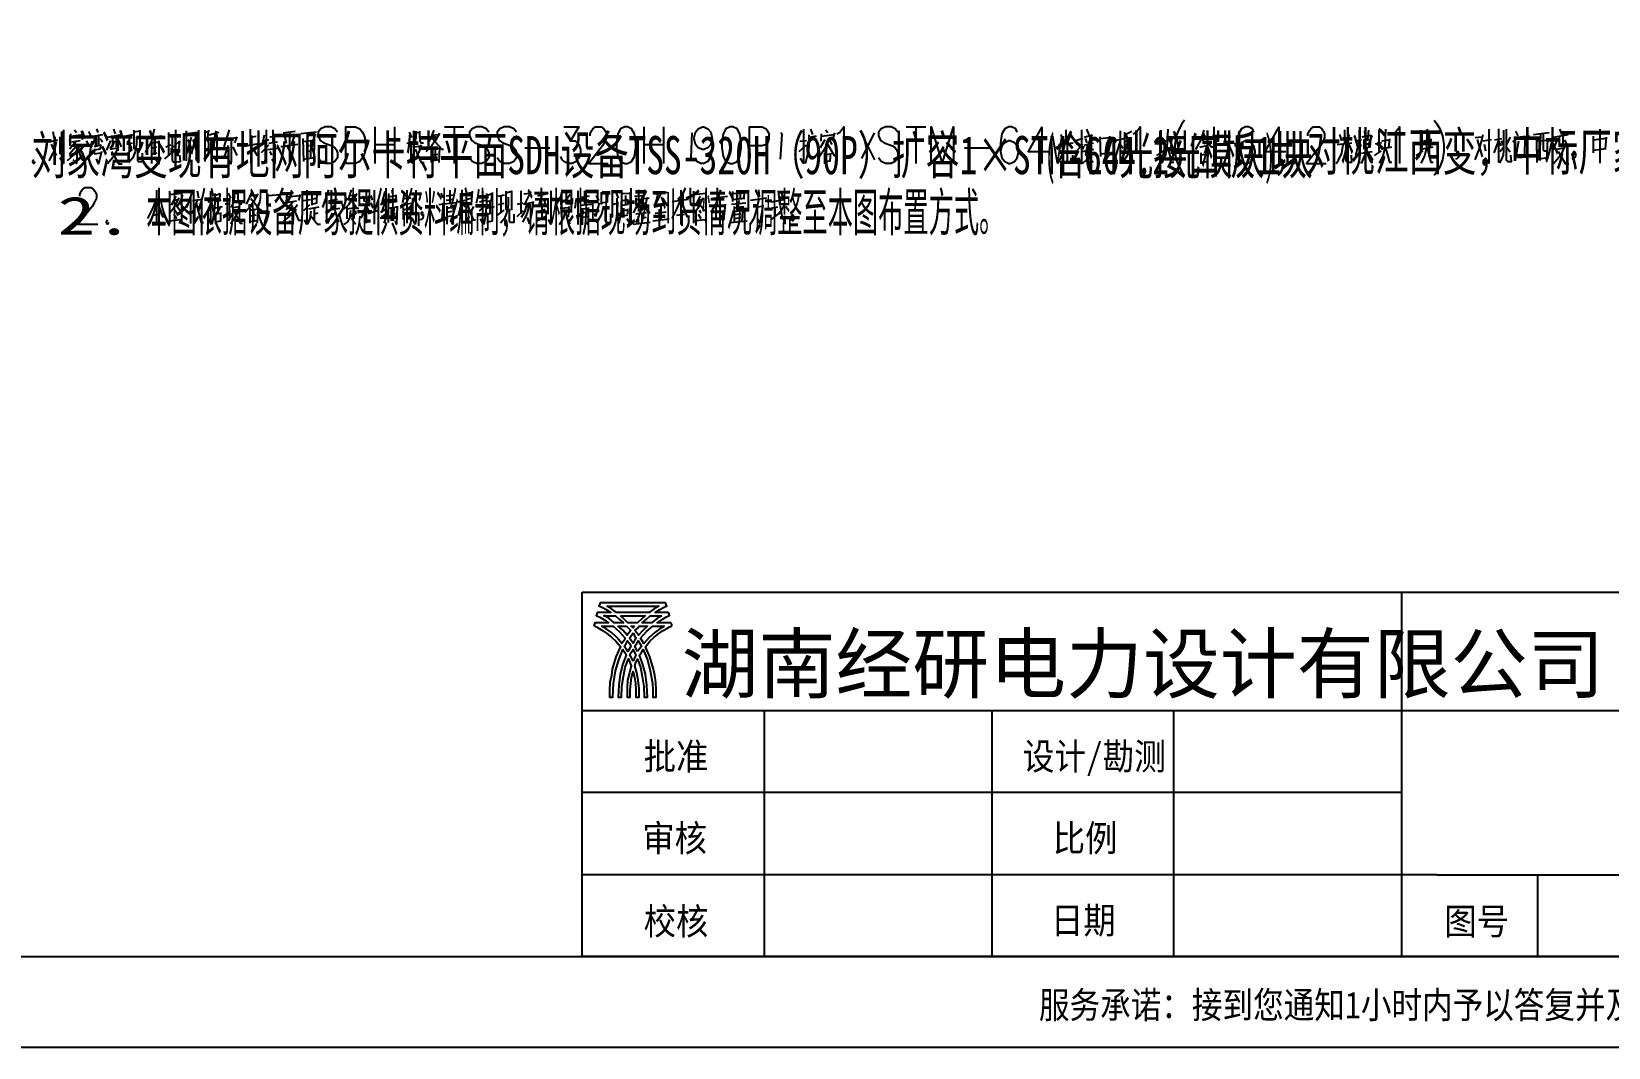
# Model space of a CAD drawing. Header units: metres. Extents: x 17 to 1264, y 17 to 859.
# Drawn here: x 497.3 to 988.5, y 16.9 to 333.4 of the extents above; entities that cross this region are included whole.
import ezdxf

# ---------------------------------------------------------------- set-up
doc = ezdxf.new("R2010")
doc.units = ezdxf.units.M
for name, color, linetype in [('LINES', 7, 'Continuous'), ('POLYLINES', 4, 'Continuous'), ('RECTS', 7, 'Continuous'), ('TEXTS', 3, 'Continuous')]:
    doc.layers.add(name, color=color, linetype=linetype)

msp = doc.modelspace()

# ---------------------------------------------------------------- linework, layer by layer
at = {"layer": 'LINES'}
for p, q in [((502.7, 299.09), (505.58, 299.66)), ((503.99, 302.26), (504.28, 300.53)), ((506.15, 300.67), (506.15, 295.2)), ((509.47, 301.54), (509.18, 299.23)), ((509.47, 300.82), (513.5, 301.39)), ((510.76, 302.83), (511.34, 301.97)), ((513.5, 301.54), (513.07, 299.66)), ((515.08, 302.26), (515.8, 300.82)), ((517.1, 300.1), (516.38, 298.22)), ((516.52, 300.82), (519.55, 301.39)), ((517.53, 303.12), (517.96, 301.97)), ((517.53, 298.37), (517.53, 300.96)), ((518.25, 301.1), (518.25, 298.37)), ((518.68, 300.1), (519.4, 299.09)), ((520.99, 300.53), (525.45, 301.39)), ((522.57, 300.67), (522.57, 297.5)), ((522.86, 302.98), (523.43, 301.54)), ((523.72, 300.96), (523.72, 297.5)), ((524.3, 299.66), (525.31, 297.5)), ((526.89, 300.96), (528.91, 301.39)), ((527.9, 295.92), (527.9, 301.25)), ((529.19, 302.69), (529.19, 296.78)), ((531.21, 302.4), (529.19, 302.11)), ((531.21, 296.78), (531.21, 302.69)), ((533.08, 300.24), (537.98, 300.96)), ((539.99, 301.97), (539.99, 294.77)), ((542.15, 302.83), (542.15, 294.19)), ((545.47, 302.54), (545.47, 293.18)), ((545.47, 301.68), (549.35, 302.11)), ((547.05, 300.53), (545.75, 295.49)), ((546.04, 299.81), (547.19, 296.78)), ((548.49, 300.82), (547.05, 295.2)), ((547.63, 299.81), (548.78, 296.06)), ((551.37, 302.69), (551.37, 292.9)), ((551.37, 302.11), (552.52, 302.26)), ((552.67, 301.25), (555.69, 302.11)), ((553.24, 299.95), (553.24, 296.21)), ((554.25, 299.81), (554.11, 297.36)), ((558.86, 302.83), (557.27, 297.5)), ((558.14, 299.95), (561.16, 300.38)), ((561.31, 300.67), (560.59, 298.8)), ((565.48, 302.98), (565.48, 298.08)), ((565.48, 300.53), (567.35, 300.82)), ((569.8, 301.1), (569.23, 298.08)), ((569.66, 299.38), (571.24, 299.81)), ((570.38, 302.83), (570.38, 292.32)), ((571.53, 300.67), (573.69, 300.96)), ((572.54, 302.83), (572.54, 298.8)), ((575.71, 301.82), (579.45, 302.4)), ((576.28, 300.67), (576.71, 298.66)), ((577.72, 302.11), (577.72, 292.46)), ((578.44, 298.37), (579.31, 301.1)), ((586.07, 302.11), (581.18, 301.54)), ((581.9, 300.1), (582.04, 292.9)), ((583.34, 299.38), (583.63, 301.97)), ((585.35, 292.9), (585.5, 300.1)), ((604.36, 292.32), (604.36, 303.7)), ((610.41, 303.7), (610.41, 292.32)), ((615.02, 302.11), (615.74, 300.38)), ((617.03, 302.4), (617.03, 300.24)), ((617.03, 301.82), (618.19, 302.11)), ((621.79, 300.67), (620.78, 298.66)), ((622.65, 302.69), (621.79, 300.67)), ((621.93, 301.1), (624.23, 301.39)), ((625.96, 303.7), (632.01, 303.7)), ((628.99, 303.7), (628.99, 292.32)), ((688.17, 292.32), (688.17, 303.7)), ((694.22, 303.7), (694.22, 292.32)), ((741.74, 300.82), (739.43, 300.38)), ((740.01, 302.98), (740.59, 301.39)), ((744.47, 299.66), (743.03, 297.22)), ((743.32, 301.54), (743.18, 299.23)), ((743.32, 300.82), (747.35, 301.39)), ((744.62, 302.83), (745.34, 301.97)), ((745.77, 299.66), (746.63, 298.22)), ((747.5, 301.82), (746.92, 299.95)), ((755.99, 293.9), (759.88, 301.82)), ((755.99, 301.39), (759.88, 293.47)), ((769.82, 303.7), (775.87, 303.7)), ((772.84, 303.7), (772.84, 292.32)), ((812.01, 303.7), (812.01, 292.32)), ((818.63, 299.38), (818.06, 301.39)), ((819.5, 302.83), (819.5, 298.37)), ((820.07, 298.8), (821.08, 301.39)), ((824.83, 300.1), (822.95, 299.52)), ((825.26, 300.53), (827.85, 301.25)), ((826.12, 298.8), (825.69, 300.1)), ((825.98, 302.98), (826.7, 301.25)), ((827.13, 300.96), (826.84, 298.37)), ((830.15, 300.67), (830.3, 294.48)), ((830.15, 300.1), (833.18, 300.38)), ((832.89, 295.63), (833.18, 300.82)), ((837.5, 299.95), (835.34, 299.52)), ((836.49, 302.54), (836.49, 292.18)), ((837.79, 301.25), (840.09, 302.4)), ((849.16, 302.69), (849.16, 295.78)), ((850.17, 299.38), (852.33, 299.66)), ((852.47, 299.95), (852.19, 297.36)), ((862.12, 299.66), (862.84, 298.37)), ((862.27, 301.68), (864.71, 297.5)), ((885.88, 303.7), (885.88, 292.32)), ((905.47, 299.38), (904.89, 301.39)), ((906.33, 302.83), (906.33, 298.37)), ((906.91, 298.8), (907.91, 301.39)), ((909.79, 299.23), (911.66, 299.81)), ((910.94, 302.69), (910.94, 292.46)), ((911.8, 300.67), (914.68, 301.1)), ((912.38, 299.38), (914.25, 299.81)), ((912.38, 299.81), (912.38, 296.78)), ((912.52, 302.54), (912.81, 299.81)), ((913.82, 302.69), (913.53, 299.81)), ((914.39, 300.1), (914.25, 297.5)), ((916.99, 302.69), (916.99, 295.78)), ((917.99, 299.38), (920.15, 299.66)), ((920.3, 299.95), (920.01, 297.36)), ((929.95, 302.69), (929.95, 295.78)), ((930.95, 299.38), (933.11, 299.66)), ((933.26, 299.95), (932.97, 297.36)), ((947.08, 300.38), (949.1, 300.67)), ((947.66, 299.81), (949.24, 294.34)), ((949.39, 299.38), (952.12, 299.81)), ((953.13, 299.66), (955.29, 300.1)), ((954.28, 303.12), (954.28, 292.61)), ((955.87, 302.69), (955.87, 296.21)), ((957.88, 300.53), (956.73, 298.08)), ((959.61, 302.4), (960.33, 300.96)), ((961.05, 300.67), (963.93, 300.96)), ((962.49, 300.67), (962.35, 294.34)), ((965.23, 301.39), (970.12, 301.97)), ((966.09, 299.81), (966.23, 292.61)), ((969.4, 292.9), (969.69, 299.95)), ((971.56, 300.53), (976.03, 301.39)), ((973.15, 300.67), (973.15, 297.5)), ((973.29, 302.98), (973.87, 301.54)), ((974.3, 300.96), (974.3, 297.5)), ((974.87, 299.66), (975.88, 297.5)), ((983.8, 300.82), (983.8, 295.63)), ((983.8, 299.66), (987.83, 300.24)), ((985.82, 302.98), (985.82, 292.46)), ((987.83, 300.53), (987.55, 296.93)), ((503.99, 295.49), (502.7, 293.18)), ((503.42, 298.37), (505, 294.77)), ((511.48, 299.38), (509.18, 296.78)), ((511.19, 297.5), (509.18, 295.2)), ((509.9, 299.09), (512.49, 299.52)), ((510.76, 298.51), (511.48, 296.93)), ((511.48, 296.64), (512.78, 298.37)), ((514.36, 299.38), (515.23, 297.94)), ((514.79, 294.77), (515.23, 293.76)), ((515.23, 293.47), (516.23, 299.38)), ((516.81, 297.65), (518.83, 298.08)), ((516.95, 296.93), (516.81, 295.34)), ((516.81, 295.34), (518.97, 295.63)), ((518.83, 296.78), (516.95, 296.5)), ((518.83, 298.22), (518.68, 296.78)), ((521.99, 299.52), (520.7, 296.5)), ((521.85, 296.78), (524.01, 297.22)), ((526.75, 295.06), (528.76, 296.64)), ((527.03, 298.37), (528.76, 298.8)), ((534.67, 299.23), (534.67, 292.32)), ((534.67, 298.8), (536.97, 299.09)), ((534.67, 297.07), (536.39, 297.5)), ((536.39, 295.49), (534.67, 295.2)), ((538.84, 293.76), (541, 295.63)), ((539.13, 297.5), (540.71, 298.08)), ((540.71, 296.78), (543.45, 299.23)), ((552.09, 296.06), (551.8, 297.07)), ((553.24, 299.09), (554.25, 299.38)), ((553.24, 297.07), (554.25, 297.36)), ((558.57, 297.94), (557.27, 294.05)), ((560.01, 297.5), (561.31, 294.77)), ((562.89, 297.65), (568.22, 298.51)), ((565.63, 298.08), (565.63, 292.32)), ((566.35, 296.93), (567.64, 294.77)), ((568.94, 295.78), (571.24, 298.08)), ((570.95, 296.64), (574.27, 297.07)), ((571.24, 298.66), (573.98, 299.09)), ((571.53, 296.06), (572.11, 294.91)), ((580.31, 298.22), (574.99, 297.5)), ((585.5, 299.52), (581.9, 299.09)), ((583.05, 299.23), (583.05, 293.9)), ((583.91, 297.94), (583.05, 297.65)), ((583.05, 296.06), (583.91, 296.21)), ((584.35, 299.38), (584.2, 294.05)), ((604.36, 298.22), (610.41, 298.22)), ((615.59, 298.8), (614.3, 298.51)), ((616.46, 295.63), (615.16, 293.33)), ((615.59, 294.19), (615.59, 299.23)), ((616.6, 297.5), (618.47, 297.79)), ((618.76, 298.08), (617.9, 295.49)), ((621.79, 297.22), (621.79, 292.61)), ((621.79, 296.78), (624.38, 297.07)), ((622.07, 294.91), (623.95, 295.2)), ((623.08, 296.78), (623.08, 293.47)), ((624.38, 297.36), (624.23, 292.61)), ((651.02, 297.22), (658.79, 297.22)), ((688.17, 298.22), (694.22, 298.22)), ((736.41, 296.06), (738.71, 298.08)), ((736.7, 299.23), (738.71, 299.52)), ((744.33, 295.49), (744.33, 292.18)), ((744.33, 295.06), (746.2, 295.34)), ((746.2, 295.49), (746.06, 293.04)), ((787.96, 297.22), (795.74, 297.22)), ((821.8, 298.66), (817.19, 298.08)), ((821.95, 292.61), (821.66, 294.91)), ((822.95, 296.21), (824.83, 298.37)), ((824.68, 296.06), (828.28, 296.78)), ((827.99, 298.66), (825.11, 297.94)), ((826.27, 298.08), (825.69, 294.91)), ((826.55, 294.34), (825.69, 294.91)), ((827.13, 296.5), (826.55, 294.19)), ((830.3, 295.34), (833.18, 295.63)), ((836.49, 299.38), (835.05, 294.77)), ((836.49, 298.37), (837.35, 297.07)), ((838.22, 299.23), (839.8, 299.52)), ((847.87, 294.77), (850.03, 296.21)), ((850.03, 298.8), (848.01, 298.37)), ((850.03, 296.93), (853.19, 297.5)), ((861.26, 297.36), (863.42, 297.94)), ((861.55, 295.63), (861.55, 292.18)), ((861.55, 295.06), (863.71, 295.34)), ((863.56, 298.08), (862.7, 295.49)), ((863.85, 295.78), (863.56, 293.04)), ((864.71, 297.5), (865.29, 297.5)), ((908.63, 298.66), (904.03, 298.08)), ((908.63, 292.61), (908.49, 294.91)), ((910.94, 299.38), (909.79, 294.77)), ((910.94, 298.8), (911.51, 297.65)), ((911.66, 295.49), (914.97, 296.06)), ((912.38, 298.22), (913.82, 298.51)), ((912.38, 297.22), (914.39, 297.5)), ((913.24, 295.49), (914.54, 292.75)), ((915.69, 294.77), (917.85, 296.21)), ((917.85, 298.8), (915.83, 298.37)), ((917.71, 296.93), (921.02, 297.5)), ((928.65, 294.77), (930.81, 296.21)), ((930.81, 298.8), (928.79, 298.37)), ((930.67, 296.93), (933.98, 297.5)), ((941.75, 295.49), (941.47, 295.49)), ((949.82, 298.37), (950.25, 296.21)), ((954.28, 299.52), (952.84, 295.63)), ((954.28, 299.23), (955.15, 297.79)), ((954.71, 296.06), (955.87, 297.36)), ((955.15, 299.38), (955.72, 298.08)), ((956.73, 297.5), (957.88, 295.92)), ((959.75, 298.08), (958.75, 299.38)), ((959.61, 293.76), (959.32, 294.77)), ((959.61, 293.47), (960.62, 299.38)), ((969.69, 299.52), (966.09, 299.23)), ((972.43, 299.52), (971.27, 296.5)), ((972.43, 296.78), (974.59, 297.22)), ((978.04, 295.49), (977.75, 295.49)), ((987.83, 296.93), (983.8, 296.35)), ((582.04, 293.62), (585.35, 294.19)), ((624.23, 293.47), (621.79, 293.04)), ((746.2, 293.04), (744.33, 292.9)), ((826.55, 294.34), (827.99, 292.75)), ((861.55, 292.75), (863.71, 292.9)), ((914.54, 292.75), (915.11, 292.75)), ((960.33, 294.19), (964.22, 294.48)), ((533.8, 280.51), (538.7, 281.23)), ((536.25, 283.97), (536.25, 273.31)), ((540.28, 283.68), (540.28, 273.74)), ((540.28, 283.54), (540.28, 274.18)), ((544.17, 282.96), (540.28, 282.53)), ((542.3, 282.1), (540.86, 279.36)), ((541.72, 280.94), (543.02, 281.09)), ((544.17, 274.32), (544.17, 283.54)), ((547.48, 283.82), (545.61, 278.64)), ((546.91, 281.66), (546.91, 273.6)), ((547.48, 280.8), (550.65, 281.23)), ((548.92, 283.82), (549.35, 281.66)), ((552.23, 280.37), (554.11, 280.94)), ((556.12, 282.82), (554.39, 282.24)), ((556.27, 280.8), (554.39, 280.37)), ((555.4, 280.51), (555.4, 276.48)), ((555.98, 280.8), (556.12, 282.96)), ((558.57, 283.1), (559.29, 281.52)), ((559, 275.33), (559, 280.37)), ((560.44, 283.54), (560.44, 281.38)), ((560.44, 282.96), (561.59, 283.1)), ((565.19, 281.81), (564.19, 279.65)), ((566.06, 283.68), (565.19, 281.81)), ((565.34, 282.24), (567.64, 282.53)), ((570.81, 282.38), (575.13, 282.67)), ((576.86, 282.67), (576.71, 280.37)), ((578.87, 280.37), (576.71, 277.92)), ((576.86, 281.95), (580.89, 282.38)), ((577.29, 280.22), (579.88, 280.66)), ((578.15, 283.97), (578.87, 282.96)), ((581.03, 282.67), (580.46, 280.8)), ((582.04, 280.8), (584.2, 281.09)), ((584.63, 283.39), (584.63, 279.36)), ((586.36, 283.1), (584.63, 282.82)), ((584.63, 281.23), (585.93, 281.52)), ((584.63, 279.65), (586.36, 280.08)), ((586.22, 280.08), (586.36, 283.39)), ((589.82, 284.11), (587.95, 278.64)), ((589.24, 281.81), (589.24, 273.6)), ((589.96, 280.66), (592.7, 281.23)), ((590.68, 283.97), (590.68, 277.92)), ((591.98, 278.21), (592.12, 283.97)), ((594.57, 283.25), (595.29, 281.66)), ((596.59, 282.38), (598.6, 282.67)), ((597.59, 282.38), (597.02, 280.94)), ((597.88, 281.09), (598.75, 282.96)), ((600.62, 282.24), (600.91, 280.37)), ((601.63, 283.82), (601.63, 273.74)), ((602.49, 282.38), (601.91, 279.65)), ((603.07, 282.38), (603.5, 280.94)), ((603.07, 280.08), (603.64, 278.35)), ((604.22, 273.46), (604.22, 283.97)), ((606.09, 279.5), (607.39, 280.08)), ((607.39, 283.54), (606.38, 279.65)), ((607.67, 280.94), (606.38, 277.2)), ((608.54, 281.95), (610.7, 282.38)), ((610.84, 280.37), (608.54, 280.08)), ((609.55, 284.11), (609.83, 282.96)), ((610.84, 282.53), (610.7, 280.37)), ((613.43, 282.96), (612.86, 280.08)), ((613.29, 281.38), (615.45, 281.66)), ((614.3, 283.97), (614.3, 273.74)), ((616.03, 281.52), (616.03, 276.48)), ((624.81, 283.1), (625.53, 281.66)), ((625.53, 280.08), (625.1, 274.9)), ((629.56, 280.08), (625.96, 279.65)), ((626.54, 282.24), (628.99, 282.53)), ((626.54, 280.94), (628.84, 281.23)), ((627.69, 283.97), (627.69, 279.79)), ((630.28, 280.37), (632.44, 280.94)), ((631.43, 280.51), (630.28, 276.05)), ((631.43, 284.11), (631.43, 273.6)), ((632.73, 283.68), (632.73, 274.46)), ((632.73, 282.96), (634.46, 283.25)), ((632.73, 281.09), (634.03, 281.52)), ((634.6, 283.68), (634.31, 279.65)), ((636.91, 280.37), (638.78, 280.94)), ((640.79, 282.82), (639.07, 282.24)), ((640.94, 280.8), (639.07, 280.37)), ((640.07, 280.51), (640.07, 276.48)), ((640.65, 280.8), (640.79, 282.96)), ((642.67, 282.1), (644.68, 282.53)), ((643.67, 277.06), (643.67, 282.38)), ((645.11, 283.68), (645.11, 277.78)), ((646.99, 283.54), (645.11, 283.1)), ((646.99, 277.78), (646.99, 283.82)), ((648.71, 279.65), (650.44, 280.08)), ((649.72, 283.82), (649.72, 276.77)), ((650.59, 279.65), (653.61, 280.22)), ((650.73, 282.82), (652.6, 283.1)), ((652.89, 283.54), (650.87, 279.65)), ((655.05, 282.24), (657.5, 282.82)), ((656.35, 282.53), (655.34, 279.36)), ((656.92, 281.09), (657.5, 279.22)), ((658.22, 281.52), (658.22, 276.48)), ((662.11, 281.95), (660.67, 279.36)), ((662.68, 283.97), (662.11, 281.95)), ((662.25, 282.1), (662.25, 279.22)), ((663.83, 283.97), (663.83, 280.08)), ((667, 281.38), (666.57, 278.35)), ((667.58, 273.31), (667.58, 283.82)), ((667.58, 281.52), (668.15, 280.08)), ((668.73, 281.81), (671.18, 282.24)), ((670.89, 280.94), (668.73, 280.66)), ((669.74, 279.5), (669.74, 283.82)), ((674.2, 280.08), (673.05, 275.76)), ((673.19, 282.38), (673.91, 280.8)), ((674.78, 283.39), (674.78, 279.5)), ((674.78, 282.82), (676.65, 282.96)), ((674.78, 280.08), (676.79, 280.37)), ((676.79, 283.39), (676.65, 280.22)), ((679.39, 283.39), (680.11, 281.52)), ((679.82, 280.37), (679.67, 274.75)), ((681.11, 282.96), (683.85, 283.1)), ((681.55, 280.8), (683.27, 281.09)), ((682.41, 282.38), (682.41, 279.65)), ((685.15, 282.1), (687.59, 282.38)), ((685.58, 281.66), (685.58, 279.22)), ((685.58, 281.09), (687.16, 281.23)), ((685.58, 279.79), (687.45, 280.08)), ((686.44, 284.11), (686.44, 277.34)), ((687.31, 281.66), (687.16, 280.08)), ((688.31, 284.11), (687.59, 279.5)), ((687.88, 281.38), (689.75, 281.66)), ((691.19, 282.82), (695.37, 283.39)), ((691.77, 279.65), (693.5, 282.96)), ((693.93, 281.52), (695.37, 279.22)), ((696.95, 280.51), (701.99, 281.23)), ((699.55, 283.97), (699.55, 273.31)), ((703.58, 283.68), (703.58, 273.74)), ((703.58, 283.54), (703.58, 274.18)), ((707.47, 282.96), (703.58, 282.53)), ((705.59, 282.1), (704.15, 279.36)), ((705.02, 280.94), (706.31, 281.09)), ((707.47, 274.32), (707.47, 283.54)), ((709.05, 281.38), (714.09, 282.1)), ((711.79, 280.94), (711.79, 273.31)), ((715.39, 279.65), (719.85, 280.08)), ((715.67, 283.54), (715.67, 280.51)), ((719.42, 283.1), (715.67, 282.82)), ((715.67, 281.09), (719.56, 281.52)), ((717.11, 282.67), (717.11, 281.38)), ((717.69, 280.8), (717.4, 278.5)), ((718.12, 282.82), (718.12, 281.38)), ((719.27, 281.52), (719.56, 283.54)), ((721.29, 280.94), (726.33, 281.66)), ((723.74, 284.11), (724.03, 281.95)), ((727.77, 280.37), (731.8, 281.09)), ((730.51, 279.22), (730.07, 283.82)), ((730.79, 283.39), (731.37, 281.95)), ((534.95, 276.19), (537.4, 276.48)), ((540.43, 277.06), (541.72, 278.5)), ((541.72, 276.48), (542.59, 275.18)), ((542.01, 277.78), (542.59, 276.91)), ((548.06, 278.35), (548.06, 273.89)), ((548.06, 273.74), (549.35, 275.76)), ((550.07, 279.5), (549.35, 277.63)), ((553.96, 279.22), (552.23, 277.49)), ((554.25, 278.35), (556.84, 278.93)), ((554.68, 276.91), (554.68, 273.46)), ((556.27, 276.77), (554.68, 276.48)), ((556.27, 274.46), (556.27, 277.06)), ((559, 279.79), (557.71, 279.65)), ((559.87, 276.77), (558.57, 274.46)), ((560.15, 278.64), (562.03, 278.93)), ((562.17, 279.22), (561.31, 276.48)), ((565.34, 278.35), (565.34, 273.74)), ((565.34, 277.78), (567.79, 278.21)), ((565.63, 276.05), (567.35, 276.34)), ((566.49, 277.92), (566.49, 274.46)), ((567.79, 278.35), (567.64, 273.74)), ((578.59, 278.5), (576.57, 276.34)), ((578.15, 279.65), (578.87, 278.06)), ((578.87, 277.78), (580.17, 279.5)), ((582.19, 277.63), (584.06, 279.5)), ((583.77, 278.21), (586.94, 278.78)), ((586.36, 273.46), (584.2, 276.05)), ((585.35, 278.35), (585.35, 274.75)), ((585.35, 276.62), (586.51, 276.91)), ((590.97, 276.91), (589.53, 273.6)), ((589.67, 277.78), (593.42, 278.35)), ((591.98, 276.91), (592.99, 274.03)), ((595.58, 278.78), (595.58, 275.04)), ((595.58, 278.21), (597.74, 278.5)), ((596.73, 277.63), (596.44, 275.18)), ((597.02, 275.33), (598.31, 273.46)), ((597.88, 278.93), (597.74, 275.18)), ((600.04, 279.36), (602.63, 279.79)), ((601.63, 279.07), (602.35, 277.63)), ((602.2, 276.77), (605.37, 277.78)), ((607.67, 278.06), (606.09, 277.06)), ((606.09, 275.18), (607.67, 276.62)), ((608.54, 273.89), (608.54, 279.07)), ((608.54, 278.35), (611.13, 278.78)), ((609.11, 276.48), (610.7, 276.77)), ((609.4, 278.35), (609.4, 274.46)), ((610.12, 274.46), (610.27, 278.64)), ((612.57, 279.5), (615.74, 279.94)), ((613.15, 278.64), (613.15, 274.9)), ((613.15, 277.92), (615.31, 278.35)), ((615.16, 274.9), (614.59, 276.05)), ((615.45, 278.64), (615.16, 275.04)), ((619.05, 276.62), (618.91, 276.62)), ((624.23, 279.5), (625.53, 279.79)), ((624.95, 274.46), (625.96, 276.62)), ((626.68, 279.07), (626.68, 273.46)), ((626.68, 278.35), (628.7, 278.78)), ((626.68, 277.2), (628.27, 277.49)), ((626.68, 275.76), (628.27, 276.05)), ((631.43, 279.94), (632.44, 278.78)), ((632.59, 274.32), (633.74, 275.9)), ((634.6, 279.65), (632.73, 279.36)), ((635.03, 278.93), (634.03, 277.2)), ((638.63, 279.22), (636.76, 277.49)), ((638.92, 278.35), (641.51, 278.93)), ((639.35, 276.91), (639.35, 273.46)), ((640.94, 276.77), (639.35, 276.48)), ((640.94, 274.46), (640.94, 277.06)), ((642.52, 276.19), (644.54, 277.78)), ((642.81, 279.5), (644.54, 279.94)), ((648.57, 275.76), (650.59, 277.63)), ((651.59, 276.48), (650.3, 274.03)), ((652.46, 279.79), (651.59, 276.48)), ((654.76, 274.46), (657.5, 275.9)), ((655.19, 279.07), (657.21, 279.79)), ((655.19, 277.34), (657.35, 278.06)), ((656.35, 279.36), (656.35, 275.33)), ((662.25, 278.93), (662.39, 275.62)), ((662.39, 278.35), (664.55, 278.64)), ((663.55, 277.34), (662.97, 275.04)), ((663.83, 275.62), (664.99, 273.46)), ((664.7, 278.93), (664.55, 275.62)), ((668.15, 279.36), (671.9, 279.65)), ((668.87, 278.35), (668.87, 273.17)), ((668.87, 278.21), (670.75, 278.35)), ((670.46, 277.06), (668.87, 276.91)), ((668.87, 275.62), (670.46, 275.76)), ((672.62, 276.77), (673.05, 275.76)), ((678.67, 279.65), (679.82, 279.94)), ((679.53, 274.61), (680.54, 276.91)), ((681.4, 279.36), (683.27, 279.65)), ((681.69, 278.35), (681.69, 275.47)), ((681.69, 277.78), (682.99, 277.92)), ((681.69, 276.05), (683.13, 276.34)), ((682.99, 278.21), (682.99, 276.48)), ((686.3, 279.94), (684.71, 276.91)), ((685.58, 276.62), (688.89, 277.06)), ((686.3, 275.9), (686.3, 273.74)), ((686.44, 279.5), (687.45, 278.06)), ((687.45, 276.91), (687.45, 273.74)), ((687.45, 275.33), (688.89, 275.62)), ((691.63, 279.5), (694.79, 279.94)), ((695.08, 277.2), (691.63, 276.77)), ((693.5, 274.9), (693.5, 279.79)), ((698.25, 276.19), (700.7, 276.48)), ((703.72, 277.06), (705.02, 278.5)), ((705.02, 276.48), (705.88, 275.18)), ((705.31, 277.78), (705.88, 276.91)), ((710.49, 279.65), (710.49, 275.04)), ((710.49, 278.93), (713.23, 279.36)), ((716.25, 278.93), (716.25, 274.03)), ((718.84, 278.78), (716.25, 278.35)), ((716.25, 277.34), (718.27, 277.63)), ((718.27, 276.48), (716.25, 276.34)), ((716.25, 275.18), (718.27, 275.47)), ((718.7, 274.46), (718.99, 279.07)), ((723.45, 278.78), (725.03, 279.07)), ((727.63, 274.75), (730.22, 276.77)), ((727.77, 278.35), (729.79, 278.78)), ((728.92, 278.5), (728.92, 275.76)), ((540.28, 274.46), (543.88, 274.9)), ((554.68, 274.18), (556.41, 274.46)), ((567.64, 274.46), (565.34, 274.18)), ((586.36, 273.46), (587.37, 273.46)), ((639.35, 274.18), (641.08, 274.46)), ((661.82, 273.31), (662.97, 275.04)), ((684.71, 273.46), (690.04, 274.03)), ((690.91, 274.46), (695.95, 275.04)), ((703.58, 274.46), (707.18, 274.9)), ((714.95, 273.89), (720.28, 274.46)), ((668.87, 158.69), (1179.07, 158.69)), ((668.87, 45.22), (668.87, 158.69)), ((924.04, 158.69), (924.04, 45.36)), ((668.87, 121.82), (1179.07, 121.82)), ((725.61, 45.36), (725.61, 121.82)), ((796.46, 121.82), (796.46, 45.36)), ((853.19, 45.36), (853.19, 121.82)), ((924.04, 96.34), (668.87, 96.34)), ((935.13, 70.7), (668.87, 70.7)), ((935.13, 70.7), (1179.07, 70.7)), ((966.52, 45.22), (966.52, 70.7)), ((87.76, 45.22), (1179.14, 45.22)), ((1179.07, 45.22), (668.87, 45.22))]:
    msp.add_line(p, q, dxfattribs=at)
at = {"layer": 'POLYLINES'}
for points in [[(856.51, 305.86), (855.64, 304.7), (854.78, 303.12), (853.91, 300.96), (853.48, 298.22), (853.48, 296.06), (853.91, 293.47), (854.78, 291.31), (855.64, 289.73), (856.51, 288.58)], [(934.27, 305.86), (935.13, 304.7), (935.99, 303.12), (936.86, 300.96), (937.29, 298.22), (937.29, 296.06), (936.86, 293.47), (935.99, 291.31), (935.13, 289.73), (934.27, 288.58)], [(507.31, 302.83), (507.31, 292.32), (506.3, 294.05)], [(530.06, 300.67), (530.06, 298.22), (529.63, 296.06), (528.91, 294.05), (527.61, 292.61)], [(535.53, 302.98), (534.67, 299.23), (532.79, 295.78)], [(541.15, 300.38), (541.15, 293.33), (541.43, 292.75), (543.74, 292.9), (543.59, 294.91)], [(549.35, 302.69), (549.35, 292.61), (548.49, 294.19)], [(552.52, 302.69), (552.09, 299.95), (552.52, 298.66), (552.52, 297.36), (552.09, 296.06)], [(555.11, 301.39), (555.11, 292.9), (553.96, 294.62)], [(559.58, 300.1), (559.58, 293.33), (559.43, 292.18), (558.57, 293.62)], [(592.7, 302.11), (591.83, 303.12), (590.54, 303.7), (588.81, 303.7), (587.51, 303.12), (586.65, 302.11), (586.65, 300.96), (587.08, 299.95), (587.51, 299.38), (588.38, 298.8), (590.97, 297.79), (591.83, 297.22), (592.27, 296.64), (592.7, 295.63), (592.7, 294.05), (591.83, 292.9), (590.54, 292.32), (588.81, 292.32), (587.51, 292.9), (586.65, 294.05)], [(595.29, 292.32), (595.29, 303.7), (598.31, 303.7), (599.61, 303.12), (600.47, 302.11), (600.91, 300.96), (601.34, 299.38), (601.34, 296.64), (600.91, 295.06), (600.47, 294.05), (599.61, 292.9), (598.31, 292.32), (595.29, 292.32)], [(617.03, 300.38), (616.75, 298.94), (616.17, 297.5)], [(618.19, 302.4), (618.19, 300.82), (618.33, 299.38), (618.62, 298.8), (619.48, 298.8)], [(624.38, 301.68), (623.08, 299.38), (621.5, 297.22), (620.2, 295.92)], [(622.07, 300.24), (625.1, 296.78), (625.67, 296.78)], [(639.79, 302.11), (638.92, 303.12), (637.63, 303.7), (635.9, 303.7), (634.6, 303.12), (633.74, 302.11), (633.74, 300.96), (634.17, 299.95), (634.6, 299.38), (635.47, 298.8), (638.06, 297.79), (638.92, 297.22), (639.35, 296.64), (639.79, 295.63), (639.79, 294.05), (638.92, 292.9), (637.63, 292.32), (635.9, 292.32), (634.6, 292.9), (633.74, 294.05)], [(648.43, 302.11), (647.56, 303.12), (646.27, 303.7), (644.54, 303.7), (643.24, 303.12), (642.38, 302.11), (642.38, 300.96), (642.81, 299.95), (643.24, 299.38), (644.11, 298.8), (646.7, 297.79), (647.56, 297.22), (647.99, 296.64), (648.43, 295.63), (648.43, 294.05), (647.56, 292.9), (646.27, 292.32), (644.54, 292.32), (643.24, 292.9), (642.38, 294.05)], [(663.11, 303.7), (667.87, 303.7), (665.27, 299.38), (666.57, 299.38), (667.43, 298.8), (667.87, 298.22), (668.3, 296.64), (668.3, 295.63), (667.87, 294.05), (667, 292.9), (665.71, 292.32), (664.41, 292.32), (663.11, 292.9), (662.68, 293.47), (662.25, 294.48)], [(671.32, 300.96), (671.32, 301.54), (671.75, 302.54), (672.19, 303.12), (673.05, 303.7), (674.78, 303.7), (675.64, 303.12), (676.07, 302.54), (676.51, 301.54), (676.51, 300.38), (676.07, 299.38), (675.21, 297.79), (670.89, 292.32), (676.94, 292.32)], [(682.12, 303.7), (680.83, 303.12), (679.96, 301.54), (679.53, 298.8), (679.53, 297.22), (679.96, 294.48), (680.83, 292.9), (682.12, 292.32), (682.99, 292.32), (684.28, 292.9), (685.15, 294.48), (685.58, 297.22), (685.58, 298.8), (685.15, 301.54), (684.28, 303.12), (682.99, 303.7), (682.12, 303.7)], [(703, 301.92), (702.73, 294.11), (703.1, 293.66)], [(709.34, 299.95), (708.91, 298.22), (708.04, 297.22), (706.75, 296.64), (706.31, 296.64), (705.02, 297.22), (704.15, 298.22), (703.72, 299.95), (703.72, 300.38), (704.15, 302.11), (705.02, 303.12), (706.31, 303.7), (706.75, 303.7), (708.04, 303.12), (708.91, 302.11), (709.34, 299.95), (709.34, 297.22), (708.91, 294.48), (708.04, 292.9), (706.75, 292.32), (705.88, 292.32), (704.59, 292.9), (704.15, 294.05)], [(714.95, 303.7), (713.66, 303.12), (712.79, 301.54), (712.36, 298.8), (712.36, 297.22), (712.79, 294.48), (713.66, 292.9), (714.95, 292.32), (715.82, 292.32), (717.11, 292.9), (717.98, 294.48), (718.41, 297.22), (718.41, 298.8), (717.98, 301.54), (717.11, 303.12), (715.82, 303.7), (714.95, 303.7)], [(721, 292.32), (721, 303.7), (724.89, 303.7), (726.19, 303.12), (726.62, 302.54), (727.05, 301.54), (727.05, 299.95), (726.62, 298.8), (726.19, 298.22), (724.89, 297.79), (721, 297.79)], [(730.67, 293.66), (731.13, 301.46), (730.77, 301.92)], [(737.85, 302.98), (737.85, 292.46), (736.84, 293.9)], [(739.43, 301.25), (739.43, 297.65), (739.15, 295.49), (738.28, 292.18)], [(748.22, 301.54), (749.08, 302.11), (750.38, 303.7), (750.38, 292.32)], [(767.23, 302.11), (766.36, 303.12), (765.07, 303.7), (763.34, 303.7), (762.04, 303.12), (761.18, 302.11), (761.18, 300.96), (761.61, 299.95), (762.04, 299.38), (762.91, 298.8), (765.5, 297.79), (766.36, 297.22), (766.79, 296.64), (767.23, 295.63), (767.23, 294.05), (766.36, 292.9), (765.07, 292.32), (763.34, 292.32), (762.04, 292.9), (761.18, 294.05)], [(777.59, 292.32), (777.59, 303.7), (781.05, 292.32), (784.51, 303.7), (784.51, 292.32)], [(804.38, 302.11), (803.95, 303.12), (802.65, 303.7), (801.79, 303.7), (800.49, 303.12), (799.63, 301.54), (799.19, 298.8), (799.19, 296.06), (799.63, 294.05), (800.49, 292.9), (801.79, 292.32), (802.22, 292.32), (803.51, 292.9), (804.38, 294.05), (804.81, 295.63), (804.81, 296.06), (804.38, 297.79), (803.51, 298.8), (802.22, 299.38), (801.79, 299.38), (800.49, 298.8), (799.63, 297.79), (799.19, 296.06)], [(812.01, 303.7), (807.83, 296.06), (814.17, 296.06)], [(824.39, 302.83), (824.39, 292.32), (823.53, 293.9)], [(837.79, 302.11), (837.79, 296.93), (837.21, 293.33)], [(839.8, 299.81), (839.23, 296.21), (838.65, 294.77), (837.5, 293.04)], [(840.52, 301.54), (841.39, 302.11), (842.68, 303.7), (842.68, 292.32)], [(851.32, 302.98), (851.03, 297.22), (850.46, 294.62), (849.31, 292.46)], [(862.55, 302.69), (861.55, 299.66), (859.96, 296.64)], [(865.58, 303.7), (865.58, 292.32), (870.76, 292.32)], [(878.11, 302.11), (877.67, 303.12), (876.38, 303.7), (875.51, 303.7), (874.22, 303.12), (873.35, 301.54), (872.92, 298.8), (872.92, 296.06), (873.35, 294.05), (874.22, 292.9), (875.51, 292.32), (875.95, 292.32), (877.24, 292.9), (878.11, 294.05), (878.54, 295.63), (878.54, 296.06), (878.11, 297.79), (877.24, 298.8), (875.95, 299.38), (875.51, 299.38), (874.22, 298.8), (873.35, 297.79), (872.92, 296.06)], [(885.88, 303.7), (881.56, 296.06), (888.04, 296.06)], [(894.95, 300.96), (894.95, 301.54), (895.39, 302.54), (895.82, 303.12), (896.68, 303.7), (898.41, 303.7), (899.27, 303.12), (899.71, 302.54), (900.14, 301.54), (900.14, 300.38), (899.71, 299.38), (898.84, 297.79), (894.52, 292.32), (900.57, 292.32)], [(919.15, 302.98), (918.86, 297.22), (918.28, 294.62), (917.13, 292.46)], [(921.31, 301.54), (922.17, 302.11), (923.47, 303.7), (923.47, 292.32)], [(932.11, 302.98), (931.82, 297.22), (931.24, 294.62), (930.09, 292.46)], [(949.39, 301.25), (948.52, 297.5), (946.94, 293.47)], [(951.26, 302.98), (951.26, 292.46), (950.11, 294.05)], [(956.73, 302.98), (956.73, 293.33), (957.16, 292.9), (958.31, 292.9), (958.17, 294.91)], [(967.39, 301.54), (967.24, 298.22), (966.95, 296.64), (966.23, 295.49)], [(968.25, 301.68), (968.25, 296.64), (968.54, 296.21), (969.26, 296.21)], [(505, 299.09), (504.71, 297.5), (503.99, 295.34)], [(511.48, 296.35), (510.33, 294.77), (508.46, 293.18)], [(511.48, 296.93), (511.48, 294.77), (511.34, 292.32), (510.33, 293.47)], [(511.63, 296.78), (513.07, 293.47), (513.79, 293.47)], [(519.11, 296.06), (518.25, 292.18), (517.53, 293.76)], [(524.3, 297.5), (523.15, 294.77), (520.99, 292.18)], [(522.28, 296.06), (524.59, 292.18), (525.59, 292.18)], [(530.35, 297.07), (530.35, 293.33), (530.63, 292.9), (531.93, 292.9), (531.93, 295.49)], [(536.97, 299.38), (536.97, 292.18), (536.11, 293.47)], [(543.45, 299.38), (542.87, 294.77), (542.44, 295.63)], [(573.11, 298.37), (573.11, 292.32), (572.25, 293.62)], [(615.74, 292.46), (617.18, 294.05), (617.9, 295.49)], [(616.89, 296.78), (618.76, 292.61), (619.63, 292.61)], [(745.19, 298.8), (744.33, 296.78), (742.6, 294.19)], [(745.19, 298.51), (747.35, 294.77), (747.93, 294.77)], [(816.91, 292.32), (817.63, 293.33), (818.63, 295.49), (819.21, 298.22)], [(819.93, 298.51), (819.93, 293.18), (820.36, 292.75), (821.95, 292.75)], [(838.36, 298.22), (840.23, 293.62), (840.52, 293.62)], [(851.32, 297.22), (852.47, 292.75), (853.19, 292.75)], [(903.74, 292.32), (904.46, 293.33), (905.47, 295.49), (905.9, 298.22)], [(906.76, 298.51), (906.76, 293.18), (907.19, 292.75), (908.63, 292.75)], [(913.39, 297.36), (913.1, 295.92), (911.51, 292.32)], [(919.15, 297.22), (920.3, 292.75), (921.02, 292.75)], [(932.11, 297.22), (933.26, 292.75), (933.98, 292.75)], [(942.04, 295.49), (942.04, 294.77), (941.75, 294.19), (941.32, 293.76), (940.89, 293.62)], [(941.98, 295.55), (941.6, 296.02), (941.22, 295.55)], [(941.22, 295.55), (941.6, 295.07), (941.98, 295.55)], [(941.88, 295.55), (941.6, 295.9), (941.32, 295.55)], [(941.32, 295.55), (941.6, 295.19), (941.88, 295.55)], [(941.79, 295.55), (941.6, 295.78), (941.41, 295.55)], [(941.41, 295.55), (941.6, 295.31), (941.79, 295.55)], [(955.87, 296.35), (955.72, 294.91), (955.15, 293.47), (954.57, 292.46)], [(974.87, 297.5), (973.58, 294.77), (971.42, 292.18)], [(972.86, 296.06), (975.16, 292.18), (976.17, 292.18)], [(978.33, 295.49), (978.33, 294.77), (978.04, 294.19), (977.61, 293.76), (977.18, 293.62)], [(978.26, 295.55), (977.88, 296.02), (977.5, 295.55)], [(977.5, 295.55), (977.88, 295.07), (978.26, 295.55)], [(978.16, 295.55), (977.88, 295.9), (977.6, 295.55)], [(977.6, 295.55), (977.88, 295.19), (978.16, 295.55)], [(978.07, 295.55), (977.88, 295.78), (977.69, 295.55)], [(977.69, 295.55), (977.88, 295.31), (978.07, 295.55)], [(498.09, 293.47), (497.66, 292.9), (498.09, 292.32), (498.52, 292.9)], [(824.68, 292.32), (825.98, 293.47), (826.55, 294.19)], [(890.63, 293.47), (890.2, 292.9), (890.63, 292.32), (891.07, 292.9)], [(966.23, 293.62), (968.97, 294.05), (969.4, 293.18)], [(512.35, 282.1), (512.35, 282.67), (512.78, 283.68), (513.21, 284.26), (514.07, 284.83), (515.8, 284.83), (516.67, 284.26), (517.1, 283.68), (517.53, 282.67), (517.53, 281.52), (517.1, 280.51), (516.23, 278.93), (511.91, 273.46), (517.96, 273.46)], [(536.11, 280.8), (534.95, 278.06), (533.51, 275.18)], [(536.39, 280.8), (538.12, 275.76), (538.99, 275.76)], [(541.72, 278.5), (542.3, 279.5), (543.31, 281.66)], [(541.72, 280.22), (543.59, 277.78), (544.03, 277.78)], [(548.92, 281.09), (548.2, 278.64), (547.19, 276.77)], [(552.52, 275.04), (553.24, 273.46), (553.24, 283.68)], [(554.39, 282.96), (554.39, 280.08), (554.11, 276.48), (553.53, 273.31)], [(560.44, 281.52), (560.15, 280.08), (559.58, 278.64)], [(561.59, 283.54), (561.59, 281.95), (561.74, 280.37), (562.03, 279.79), (562.89, 279.79)], [(567.79, 282.82), (566.49, 280.37), (565.05, 278.35), (563.75, 277.06)], [(565.63, 281.38), (568.65, 277.78), (569.23, 277.92)], [(570.81, 282.82), (570.81, 279.65), (570.52, 276.05), (569.8, 273.6)], [(583.05, 283.97), (583.05, 273.46), (582.33, 274.61)], [(593.99, 279.65), (594.57, 278.35), (595.58, 281.66)], [(594.71, 278.21), (596.15, 279.5), (597.02, 280.94)], [(596.87, 284.11), (596.44, 282.38), (595.87, 280.8)], [(597.02, 280.94), (598.6, 278.35), (599.32, 278.35)], [(608.54, 282.96), (608.39, 278.06), (607.96, 275.9), (607.1, 273.74)], [(617.03, 283.97), (617.03, 274.46), (616.89, 273.46), (616.03, 275.18)], [(637.05, 275.04), (637.91, 273.46), (637.91, 283.68)], [(639.07, 282.96), (639.07, 280.08), (638.78, 276.48), (638.2, 273.31)], [(645.83, 281.81), (645.83, 279.36), (645.4, 277.2), (644.68, 275.18), (643.39, 273.74)], [(653.61, 280.51), (653.18, 277.2), (652.46, 273.6), (651.88, 275.47)], [(659.08, 283.82), (659.08, 274.46), (659.08, 273.46), (658.36, 274.9)], [(665.13, 282.67), (664.27, 281.52), (662.97, 280.37)], [(665.71, 281.52), (665.71, 279.79), (663.98, 279.79), (663.83, 280.08)], [(681.11, 283.68), (680.97, 277.49), (680.25, 273.6)], [(683.85, 283.39), (683.71, 273.74), (682.84, 275.04)], [(689.03, 281.52), (688.46, 279.07), (687.16, 277.34)], [(687.74, 280.37), (689.32, 277.2), (690.04, 277.2)], [(699.4, 280.8), (698.25, 278.06), (696.81, 275.18)], [(699.69, 280.8), (701.42, 275.76), (702.28, 275.76)], [(705.02, 278.5), (705.59, 279.5), (706.6, 281.66)], [(705.02, 280.22), (706.89, 277.78), (707.32, 277.78)], [(711.93, 284.11), (711.21, 281.66), (710.35, 279.5), (708.91, 277.06)], [(723.88, 281.23), (723.16, 278.06), (722.3, 275.18), (721.15, 273.46)], [(548.63, 279.94), (550.22, 273.89), (550.94, 273.89)], [(559.29, 273.6), (560.59, 275.18), (561.31, 276.48)], [(560.3, 277.78), (562.31, 273.74), (563.03, 273.74)], [(578.87, 277.49), (577.72, 275.9), (575.85, 274.32)], [(578.87, 278.06), (578.87, 275.76), (578.73, 273.46), (577.72, 274.46)], [(579.16, 277.92), (580.46, 274.61), (581.18, 274.61)], [(584.35, 277.49), (584.06, 275.18), (583.34, 273.46)], [(594.71, 273.31), (595.87, 274.18), (596.44, 275.18)], [(601.63, 279.65), (600.76, 277.2), (599.9, 275.33)], [(611.27, 279.07), (610.99, 273.46), (610.7, 274.46)], [(619.34, 276.48), (619.34, 275.9), (619.19, 275.33), (618.76, 274.9), (618.19, 274.75)], [(619.35, 276.65), (618.98, 277.12), (618.6, 276.65)], [(618.6, 276.65), (618.98, 276.17), (619.35, 276.65)], [(619.26, 276.65), (618.98, 277), (618.69, 276.65)], [(618.69, 276.65), (618.98, 276.29), (619.26, 276.65)], [(619.16, 276.65), (618.98, 276.88), (618.79, 276.65)], [(618.79, 276.65), (618.98, 276.41), (619.16, 276.65)], [(628.7, 279.07), (628.55, 273.46), (627.83, 274.61)], [(633.16, 279.36), (634.89, 274.75), (635.61, 274.75)], [(646.12, 278.21), (646.12, 274.46), (646.41, 274.03), (647.71, 274.03), (647.71, 276.48)], [(651.59, 279.79), (650.87, 277.2), (649.87, 275.47)], [(670.75, 278.64), (670.75, 273.17), (670.03, 274.03)], [(675.5, 279.07), (674.92, 276.48), (673.34, 273.74)], [(676.07, 279.07), (676.07, 274.46), (676.65, 273.89), (677.8, 273.89), (677.8, 276.62)], [(713.37, 279.65), (712.94, 274.61), (712.07, 276.34)], [(725.18, 279.36), (724.75, 276.62), (724.17, 273.74), (723.45, 275.18)], [(730.51, 279.07), (731.08, 275.76), (732.09, 273.6), (731.95, 276.05)], [(735.1, 275.35), (734.35, 276.29), (733.59, 275.35)], [(733.59, 275.35), (734.35, 274.4), (735.1, 275.35)], [(735.01, 275.35), (734.35, 276.17), (733.68, 275.35)], [(733.68, 275.35), (734.35, 274.52), (735.01, 275.35)], [(520.99, 274.61), (520.55, 274.03), (520.99, 273.46), (521.42, 274.03)], [(544.17, 273.89), (544.17, 274.32), (543.88, 274.9)], [(707.47, 273.89), (707.47, 274.32), (707.18, 274.9)], [(696.81, 148.32), (696.81, 148.61), (696.67, 148.75), (696.67, 148.9), (696.52, 149.04), (696.52, 149.18), (696.23, 149.18), (695.8, 149.18), (694.36, 149.18), (692.92, 149.18), (692.35, 149.18), (692.2, 149.18), (693.79, 150.19), (694.94, 150.91), (695.8, 151.34), (695.95, 151.34), (696.09, 151.49), (695.95, 151.63), (695.95, 151.92), (695.95, 152.06), (695.8, 152.06), (695.8, 152.21), (695.66, 152.35), (695.51, 152.35), (695.08, 152.35), (693.64, 152.35), (692.2, 152.35), (691.77, 152.35), (691.63, 152.35), (693.07, 153.36), (694.22, 153.94), (694.94, 154.37), (695.23, 154.37), (695.23, 154.51), (695.08, 154.66), (695.08, 154.94), (694.94, 155.23), (694.79, 155.38), (694.65, 155.38), (693.93, 155.38), (692.92, 155.38), (691.63, 155.38), (690.19, 155.38), (688.46, 155.38), (684.71, 155.38), (680.97, 155.38), (679.24, 155.38), (677.66, 155.38), (676.36, 155.38), (675.35, 155.38), (674.78, 155.38), (674.49, 155.38), (674.49, 155.23), (674.35, 155.09), (674.35, 154.94), (674.2, 154.66), (674.06, 154.51), (674.2, 154.37), (674.35, 154.37), (675.21, 153.94), (676.36, 153.36), (677.8, 152.35), (677.66, 152.35), (677.08, 152.35), (675.64, 152.35), (674.2, 152.35), (673.77, 152.35), (673.63, 152.35), (673.48, 152.21), (673.48, 152.06), (673.48, 151.92), (673.34, 151.78), (673.19, 151.49), (673.34, 151.34), (673.48, 151.34), (674.35, 150.91), (675.64, 150.19), (677.08, 149.18), (676.94, 149.18), (676.51, 149.18), (674.92, 149.18), (673.48, 149.18), (673.05, 149.18), (672.91, 149.18), (672.76, 149.18), (672.76, 149.04), (672.76, 148.9), (672.76, 148.75), (672.62, 148.75), (672.62, 148.46), (672.47, 148.32), (672.76, 148.18), (673.34, 147.89), (674.2, 147.46), (675.21, 146.74), (676.51, 145.87), (677.95, 144.72), (679.39, 143.42), (680.83, 141.84), (679.39, 138.53), (678.23, 134.78), (677.95, 132.77), (677.51, 130.61), (677.37, 128.3), (677.37, 126), (677.51, 126), (677.95, 126), (678.23, 126), (678.38, 126), (678.52, 128.16), (678.67, 130.32), (679.24, 134.21), (680.25, 137.66), (681.55, 140.83), (682.12, 139.97), (682.55, 139.1), (681.55, 136.37), (680.68, 133.2), (680.25, 129.74), (680.11, 126), (680.25, 126), (680.68, 126), (680.97, 126), (681.11, 126), (681.26, 129.46), (681.69, 132.48), (682.27, 135.36), (683.27, 137.95), (683.71, 136.8), (684.14, 135.79), (683.56, 133.63), (682.99, 131.33), (682.84, 128.74), (682.84, 126), (682.99, 126), (683.27, 126), (683.71, 126), (683.85, 126), (683.85, 128.16), (683.99, 130.32), (684.28, 132.19), (684.71, 134.06), (685.15, 132.19), (685.43, 130.32), (685.58, 128.16), (685.58, 126), (685.72, 126), (686.01, 126), (686.44, 126), (686.59, 126), (686.59, 128.74), (686.3, 131.33), (685.87, 133.63), (685.29, 135.79), (685.58, 136.8), (686.15, 137.81), (687.02, 135.36), (687.59, 132.48), (688.03, 129.31), (688.17, 126), (688.31, 126), (688.75, 126), (689.03, 126), (689.18, 126), (689.03, 129.74), (688.6, 133.2), (687.74, 136.22), (686.73, 139.1), (687.31, 139.97), (687.88, 140.83), (689.18, 137.66), (690.04, 134.21), (690.76, 130.32), (690.91, 128.16), (690.91, 126), (691.05, 126), (691.48, 126), (691.77, 126), (691.91, 126), (691.91, 128.3), (691.77, 130.61), (691.48, 132.77), (691.05, 134.78), (689.9, 138.53), (688.6, 141.7), (689.9, 143.42), (691.34, 144.72), (692.78, 145.87), (694.07, 146.74), (695.23, 147.46), (696.09, 147.89), (696.67, 148.18), (696.81, 148.32)], [(696.81, 148.32), (696.81, 148.61), (696.67, 148.75), (696.67, 148.9), (696.52, 149.04), (696.52, 149.18), (696.23, 149.18), (695.8, 149.18), (694.36, 149.18), (692.92, 149.18), (692.35, 149.18), (692.2, 149.18), (693.79, 150.19), (694.94, 150.91), (695.8, 151.34), (695.95, 151.34), (696.09, 151.49), (695.95, 151.63), (695.95, 151.92), (695.95, 152.06), (695.8, 152.06), (695.8, 152.21), (695.66, 152.35), (695.51, 152.35), (695.08, 152.35), (693.64, 152.35), (692.2, 152.35), (691.77, 152.35), (691.63, 152.35), (693.07, 153.36), (694.22, 153.94), (694.94, 154.37), (695.23, 154.37), (695.23, 154.51), (695.08, 154.66), (695.08, 154.94), (694.94, 155.23), (694.79, 155.38), (694.65, 155.38), (693.93, 155.38), (692.92, 155.38), (691.63, 155.38), (690.19, 155.38), (688.46, 155.38), (684.71, 155.38), (680.97, 155.38), (679.24, 155.38), (677.66, 155.38), (676.36, 155.38), (675.35, 155.38), (674.78, 155.38), (674.49, 155.38), (674.49, 155.23), (674.35, 155.09), (674.35, 154.94), (674.2, 154.66), (674.06, 154.51), (674.2, 154.37), (674.35, 154.37), (675.21, 153.94), (676.36, 153.36), (677.8, 152.35), (677.66, 152.35), (677.08, 152.35), (675.64, 152.35), (674.2, 152.35), (673.77, 152.35), (673.63, 152.35), (673.48, 152.21), (673.48, 152.06), (673.48, 151.92), (673.34, 151.78), (673.19, 151.49), (673.34, 151.34), (673.48, 151.34), (674.35, 150.91), (675.64, 150.19), (677.08, 149.18), (676.94, 149.18), (676.51, 149.18), (674.92, 149.18), (673.48, 149.18), (673.05, 149.18), (672.91, 149.18), (672.76, 149.18), (672.76, 149.04), (672.76, 148.9), (672.76, 148.75), (672.62, 148.75), (672.62, 148.46), (672.47, 148.32), (672.76, 148.18), (673.34, 147.89), (674.2, 147.46), (675.21, 146.74), (676.51, 145.87), (677.95, 144.72), (679.39, 143.42), (680.83, 141.84), (679.39, 138.53), (678.23, 134.78), (677.95, 132.77), (677.51, 130.61), (677.37, 128.3), (677.37, 126), (677.51, 126), (677.95, 126), (678.23, 126), (678.38, 126), (678.52, 128.16), (678.67, 130.32), (679.24, 134.21), (680.25, 137.66), (681.55, 140.83), (682.12, 139.97), (682.55, 139.1), (681.55, 136.37), (680.68, 133.2), (680.25, 129.74), (680.11, 126), (680.25, 126), (680.68, 126), (680.97, 126), (681.11, 126), (681.26, 129.46), (681.69, 132.48), (682.27, 135.36), (683.27, 137.95), (683.71, 136.8), (684.14, 135.79), (683.56, 133.63), (682.99, 131.33), (682.84, 128.74), (682.84, 126), (682.99, 126), (683.27, 126), (683.71, 126), (683.85, 126), (683.85, 128.16), (683.99, 130.32), (684.28, 132.19), (684.71, 134.06), (685.15, 132.19), (685.43, 130.32), (685.58, 128.16), (685.58, 126), (685.72, 126), (686.01, 126), (686.44, 126), (686.59, 126), (686.59, 128.74), (686.3, 131.33), (685.87, 133.63), (685.29, 135.79), (685.58, 136.8), (686.15, 137.81), (687.02, 135.36), (687.59, 132.48), (688.03, 129.31), (688.17, 126), (688.31, 126), (688.75, 126), (689.03, 126), (689.18, 126), (689.03, 129.74), (688.6, 133.2), (687.74, 136.22), (686.73, 139.1), (687.31, 139.97), (687.88, 140.83), (689.18, 137.66), (690.04, 134.21), (690.76, 130.32), (690.91, 128.16), (690.91, 126), (691.05, 126), (691.48, 126), (691.77, 126), (691.91, 126), (691.91, 128.3), (691.77, 130.61), (691.48, 132.77), (691.05, 134.78), (689.9, 138.53), (688.6, 141.7), (689.9, 143.42), (691.34, 144.72), (692.78, 145.87), (694.07, 146.74), (695.23, 147.46), (696.09, 147.89), (696.67, 148.18), (696.81, 148.32)], [(676.51, 154.37), (676.79, 154.37), (677.23, 154.37), (678.09, 154.37), (679.1, 154.37), (681.69, 154.37), (684.71, 154.37), (687.59, 154.37), (690.19, 154.37), (691.34, 154.37), (692.06, 154.37), (692.63, 154.37), (692.78, 154.37), (691.34, 153.5), (689.75, 152.35), (689.61, 152.35), (689.32, 152.35), (688.89, 152.35), (688.17, 152.35), (686.59, 152.35), (684.71, 152.35), (682.84, 152.35), (681.11, 152.35), (680.54, 152.35), (679.96, 152.35), (679.67, 152.35), (679.53, 152.35), (677.95, 153.5), (676.51, 154.37)], [(676.51, 154.37), (676.79, 154.37), (677.23, 154.37), (678.09, 154.37), (679.1, 154.37), (681.69, 154.37), (684.71, 154.37), (687.59, 154.37), (690.19, 154.37), (691.34, 154.37), (692.06, 154.37), (692.63, 154.37), (692.78, 154.37), (691.34, 153.5), (689.75, 152.35), (689.61, 152.35), (689.32, 152.35), (688.89, 152.35), (688.17, 152.35), (686.59, 152.35), (684.71, 152.35), (682.84, 152.35), (681.11, 152.35), (680.54, 152.35), (679.96, 152.35), (679.67, 152.35), (679.53, 152.35), (677.95, 153.5), (676.51, 154.37)], [(674.92, 148.18), (675.07, 148.18), (675.5, 148.18), (676.65, 148.18), (677.95, 148.18), (678.38, 148.18), (678.52, 148.18), (680.39, 146.45), (682.27, 144.43), (681.83, 143.57), (681.26, 142.7), (679.67, 144.58), (677.95, 146.16), (676.36, 147.31), (674.92, 148.18)], [(674.92, 148.18), (675.07, 148.18), (675.5, 148.18), (676.65, 148.18), (677.95, 148.18), (678.38, 148.18), (678.52, 148.18), (680.39, 146.45), (682.27, 144.43), (681.83, 143.57), (681.26, 142.7), (679.67, 144.58), (677.95, 146.16), (676.36, 147.31), (674.92, 148.18)], [(675.79, 151.34), (675.64, 151.34), (675.93, 151.34), (676.22, 151.34), (677.51, 151.34), (678.67, 151.34), (679.1, 151.34), (679.24, 151.34), (680.39, 150.34), (681.69, 149.18), (681.55, 149.18), (681.26, 149.18), (680.25, 149.18), (679.24, 149.18), (678.95, 149.18), (678.81, 149.18), (677.23, 150.48), (675.79, 151.34)], [(675.79, 151.34), (675.64, 151.34), (675.93, 151.34), (676.22, 151.34), (677.51, 151.34), (678.67, 151.34), (679.1, 151.34), (679.24, 151.34), (680.39, 150.34), (681.69, 149.18), (681.55, 149.18), (681.26, 149.18), (680.25, 149.18), (679.24, 149.18), (678.95, 149.18), (678.81, 149.18), (677.23, 150.48), (675.79, 151.34)], [(682.7, 148.18), (683.42, 147.46), (683.99, 146.74), (683.42, 146.02), (682.84, 145.3), (681.55, 146.88), (680.11, 148.18), (680.25, 148.18), (680.54, 148.18), (681.4, 148.18), (682.27, 148.18), (682.55, 148.18), (682.7, 148.18)], [(682.7, 148.18), (683.42, 147.46), (683.99, 146.74), (683.42, 146.02), (682.84, 145.3), (681.55, 146.88), (680.11, 148.18), (680.25, 148.18), (680.54, 148.18), (681.4, 148.18), (682.27, 148.18), (682.55, 148.18), (682.7, 148.18)], [(680.83, 151.34), (680.97, 151.34), (681.26, 151.34), (682.12, 151.34), (683.27, 151.34), (684.71, 151.34), (686.01, 151.34), (687.31, 151.34), (688.17, 151.34), (688.31, 151.34), (688.46, 151.34), (687.31, 150.34), (686.15, 149.18), (686.01, 149.18), (685.72, 149.18), (684.71, 149.18), (683.71, 149.18), (683.27, 149.18), (683.13, 149.18), (681.98, 150.34), (680.83, 151.34)], [(680.83, 151.34), (680.97, 151.34), (681.26, 151.34), (682.12, 151.34), (683.27, 151.34), (684.71, 151.34), (686.01, 151.34), (687.31, 151.34), (688.17, 151.34), (688.31, 151.34), (688.46, 151.34), (687.31, 150.34), (686.15, 149.18), (686.01, 149.18), (685.72, 149.18), (684.71, 149.18), (683.71, 149.18), (683.27, 149.18), (683.13, 149.18), (681.98, 150.34), (680.83, 151.34)], [(685.15, 148.18), (684.86, 147.89), (684.71, 147.6), (684.43, 147.89), (684.14, 148.18), (684.28, 148.18), (684.71, 148.18), (685, 148.18), (685.15, 148.18)], [(685.15, 148.18), (684.86, 147.89), (684.71, 147.6), (684.43, 147.89), (684.14, 148.18), (684.28, 148.18), (684.71, 148.18), (685, 148.18), (685.15, 148.18)], [(685.29, 146.74), (686.01, 147.46), (686.59, 148.18), (686.73, 148.18), (687.02, 148.18), (687.88, 148.18), (688.89, 148.18), (689.18, 148.18), (687.88, 146.88), (686.44, 145.3), (685.87, 146.02), (685.29, 146.74)], [(685.29, 146.74), (686.01, 147.46), (686.59, 148.18), (686.73, 148.18), (687.02, 148.18), (687.88, 148.18), (688.89, 148.18), (689.18, 148.18), (687.88, 146.88), (686.44, 145.3), (685.87, 146.02), (685.29, 146.74)], [(694.51, 148.18), (694.36, 148.18), (693.07, 147.31), (691.48, 146.16), (689.75, 144.58), (688.03, 142.7), (687.59, 143.57), (687.02, 144.43), (688.89, 146.45), (690.91, 148.18), (691.05, 148.18), (691.34, 148.18), (692.63, 148.18), (693.93, 148.18), (694.22, 148.18), (694.51, 148.18)], [(694.51, 148.18), (694.36, 148.18), (693.07, 147.31), (691.48, 146.16), (689.75, 144.58), (688.03, 142.7), (687.59, 143.57), (687.02, 144.43), (688.89, 146.45), (690.91, 148.18), (691.05, 148.18), (691.34, 148.18), (692.63, 148.18), (693.93, 148.18), (694.22, 148.18), (694.51, 148.18)], [(693.64, 151.34), (692.2, 150.48), (690.47, 149.18), (690.33, 149.18), (690.04, 149.18), (689.03, 149.18), (688.03, 149.18), (687.74, 149.18), (687.59, 149.18), (688.89, 150.34), (690.04, 151.34), (690.19, 151.34), (690.62, 151.34), (691.91, 151.34), (693.07, 151.34), (693.5, 151.34), (693.64, 151.34)], [(693.64, 151.34), (692.2, 150.48), (690.47, 149.18), (690.33, 149.18), (690.04, 149.18), (689.03, 149.18), (688.03, 149.18), (687.74, 149.18), (687.59, 149.18), (688.89, 150.34), (690.04, 151.34), (690.19, 151.34), (690.62, 151.34), (691.91, 151.34), (693.07, 151.34), (693.5, 151.34), (693.64, 151.34)], [(681.98, 141.84), (682.55, 142.7), (682.99, 143.57), (683.56, 142.7), (683.99, 141.98), (683.56, 141.12), (683.13, 140.26), (682.55, 141.12), (681.98, 141.84)], [(681.98, 141.84), (682.55, 142.7), (682.99, 143.57), (683.56, 142.7), (683.99, 141.98), (683.56, 141.12), (683.13, 140.26), (682.55, 141.12), (681.98, 141.84)], [(684.71, 146.02), (685.15, 145.15), (685.72, 144.43), (685.15, 143.71), (684.71, 142.85), (684.14, 143.71), (683.56, 144.43), (684.14, 145.15), (684.71, 146.02)], [(684.71, 146.02), (685.15, 145.15), (685.72, 144.43), (685.15, 143.71), (684.71, 142.85), (684.14, 143.71), (683.56, 144.43), (684.14, 145.15), (684.71, 146.02)], [(686.15, 140.26), (685.72, 141.12), (685.29, 141.98), (685.87, 142.7), (686.3, 143.57), (686.87, 142.7), (687.31, 141.84), (686.73, 141.12), (686.15, 140.26)], [(686.15, 140.26), (685.72, 141.12), (685.29, 141.98), (685.87, 142.7), (686.3, 143.57), (686.87, 142.7), (687.31, 141.84), (686.73, 141.12), (686.15, 140.26)], [(684.71, 137.23), (684.28, 138.24), (683.71, 139.1), (684.14, 139.97), (684.71, 140.83), (685.15, 139.97), (685.58, 139.1), (685.15, 138.24), (684.71, 137.23)], [(684.71, 137.23), (684.28, 138.24), (683.71, 139.1), (684.14, 139.97), (684.71, 140.83), (685.15, 139.97), (685.58, 139.1), (685.15, 138.24), (684.71, 137.23)]]:
    msp.add_lwpolyline(points, dxfattribs=at)
at = {"layer": 'RECTS'}
msp.add_lwpolyline([(16.84, 858.82), (1207.43, 858.82), (1207.43, 16.85), (16.84, 16.85)], dxfattribs=at)

# ---------------------------------------------------------------- texts
at = {"layer": 'TEXTS'}
for s, height, width, p in [('刘家湾变现有地网阿尔卡特平面SDH设备TSS-320H（90P）扩容1×STM-64光接口板1块', 11.88, 0.684622, (497.51, 288.99)), ('(', 11.88, 0.379918, (813.16, 288.99)), ('含L64.2光模块1块', 11.88, 0.640556, (815.9, 288.99)), (')', 11.88, 0.379918, (881.42, 288.99)), ('，对桃江西变，中标厂家：国网信通亿力科技有限责任公司。', 11.88, 0.684537, (884.01, 290.09)), ('本图依据设备厂家提供资料编制，请根据现场到货情况调整至本图布置方式。', 11.88, 0.509028, (533.08, 271.22)), ('2.', 11.88, 1.454959, (505.44, 270.13)), ('湖南经研电力设计有限公司', 17.78, 1.03637, (699.83, 127.55)), ('批准', 8.3, 0.933333, (688.03, 103.42)), ('设计/勘测', 8.3, 0.913043, (806.11, 103.42)), ('审核', 8.3, 0.933333, (687.59, 77.93)), ('比例', 8.3, 0.933333, (815.47, 77.93)), ('校核', 8.3, 0.933333, (688.03, 52.01)), ('日期', 8.3, 0.933333, (814.89, 52.3)), ('图号', 8.3, 0.933333, (937.43, 52.01)), ('服务承诺：接到您通知1小时内予以答复并及时提供工代服务。投诉电话：0731-85948331，0731-85948342。', 8.3, 0.883134, (811.15, 25.94))]:
    msp.add_text(s, height=height, dxfattribs=dict(at, width=width)).set_placement(p)

doc.saveas('drawing.dxf')
